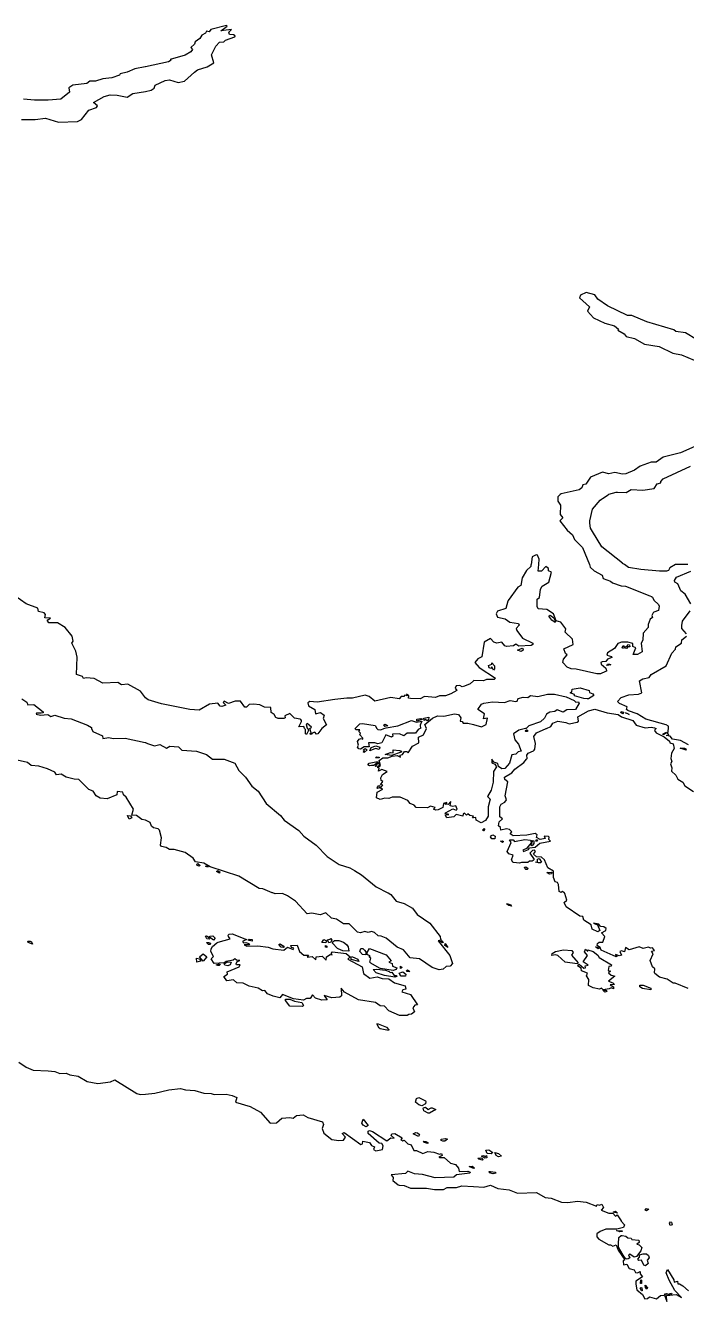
# Model space of a CAD drawing. Header units: inches. Extents: x -128.78 to -121.96, y 47.51 to 52.08.
# Drawn here: x -124.582 to -123.874, y 49.132 to 50.499 of the extents above; entities that cross this region are included whole.
import ezdxf

# ---------------------------------------------------------------- set-up
doc = ezdxf.new("R2010")
doc.units = ezdxf.units.IN
doc.header["$MEASUREMENT"] = 0
doc.layers.add('country_Clip', color=7, linetype='Continuous')

msp = doc.modelspace()

# ---------------------------------------------------------------- linework, layer by layer
at = {"layer": 'country_Clip'}
for points in [[(-124.5857, 50.3985), (-124.5713, 50.3987), (-124.5603, 50.3999), (-124.5463, 50.3957), (-124.526, 50.3965), (-124.5215, 50.3986), (-124.5138, 50.4088), (-124.5056, 50.4114), (-124.5043, 50.4134), (-124.5087, 50.4169), (-124.4974, 50.4232), (-124.4909, 50.4249), (-124.4833, 50.4247), (-124.4725, 50.4224), (-124.4666, 50.4264), (-124.4531, 50.4286), (-124.4469, 50.43), (-124.4438, 50.4323), (-124.4428, 50.4355), (-124.4319, 50.4403), (-124.4272, 50.4411), (-124.418, 50.4384), (-124.4112, 50.4397), (-124.4007, 50.4492), (-124.3972, 50.4517), (-124.3871, 50.4549), (-124.3799, 50.4594), (-124.3824, 50.4679), (-124.3776, 50.4773), (-124.3736, 50.4815), (-124.369, 50.4819), (-124.3672, 50.4836), (-124.3572, 50.4871), (-124.3569, 50.4884), (-124.3586, 50.4893), (-124.3632, 50.4896), (-124.3636, 50.4921), (-124.361, 50.495), (-124.3724, 50.4938), (-124.3655, 50.4986), (-124.3661, 50.4993), (-124.3832, 50.4951), (-124.3849, 50.4927), (-124.3878, 50.4932), (-124.3886, 50.4912), (-124.3928, 50.4891), (-124.3947, 50.4853), (-124.3999, 50.4819), (-124.4004, 50.4795), (-124.4044, 50.4757), (-124.4025, 50.4736), (-124.4045, 50.4712), (-124.4106, 50.4676), (-124.4265, 50.463), (-124.4256, 50.4622), (-124.4285, 50.4605), (-124.4531, 50.4551), (-124.4535, 50.4549), (-124.4646, 50.4531), (-124.4725, 50.4494), (-124.4728, 50.4492), (-124.48, 50.4475), (-124.4807, 50.4463), (-124.489, 50.4434), (-124.4987, 50.4421), (-124.5066, 50.4398), (-124.5128, 50.4398), (-124.5158, 50.4371), (-124.531, 50.4355), (-124.535, 50.4327), (-124.5343, 50.4279), (-124.5437, 50.4206), (-124.5574, 50.4192), (-124.5719, 50.4192), (-124.5836, 50.4204)], [(-123.8629, 50.163), (-123.8745, 50.17), (-123.8849, 50.1717), (-123.8873, 50.1735), (-123.916, 50.1819), (-123.9321, 50.1886), (-123.9368, 50.1886), (-123.958, 50.1991), (-123.9684, 50.2061), (-123.9717, 50.2109), (-123.981, 50.2135), (-123.9871, 50.2103), (-123.9882, 50.2076), (-123.9774, 50.198), (-123.9796, 50.1932), (-123.9732, 50.1863), (-123.9611, 50.1804), (-123.9508, 50.1776), (-123.9464, 50.1742), (-123.9471, 50.1728), (-123.9403, 50.169), (-123.9381, 50.1662), (-123.9294, 50.1642), (-123.9186, 50.1581), (-123.903, 50.1555), (-123.8883, 50.1484), (-123.879, 50.1467), (-123.8585, 50.138)], [(-123.8462, 50.0567), (-123.8801, 50.0417), (-123.8985, 50.0371), (-123.9062, 50.0317), (-123.9113, 50.0314), (-123.9232, 50.0274), (-123.9294, 50.0229), (-123.9384, 50.0191), (-123.9421, 50.0188), (-123.9504, 50.0206), (-123.9567, 50.0191), (-123.9635, 50.0209), (-123.9763, 50.0154), (-123.9814, 50.0079), (-123.9845, 50.0073), (-123.9857, 50.004), (-123.9887, 50.002), (-124.0078, 49.9975), (-124.0088, 49.997), (-124.0112, 49.9944), (-124.0112, 49.9899), (-124.0084, 49.9856), (-124.0088, 49.9756), (-124.0059, 49.9719), (-124.0092, 49.9689), (-124.0014, 49.9587), (-123.9957, 49.9537), (-123.9937, 49.9488), (-123.985, 49.9401), (-123.9776, 49.9219), (-123.9767, 49.9192), (-123.9724, 49.9151), (-123.9638, 49.9104), (-123.9628, 49.907), (-123.955, 49.9042), (-123.9529, 49.9023), (-123.9435, 49.8991), (-123.939, 49.8987), (-123.9127, 49.8884), (-123.911, 49.8875), (-123.9099, 49.8868), (-123.9084, 49.8836), (-123.9035, 49.879), (-123.903, 49.8772), (-123.9037, 49.8726), (-123.9087, 49.8708), (-123.9091, 49.8701), (-123.9105, 49.868), (-123.9108, 49.8673), (-123.9098, 49.8652), (-123.9124, 49.8634), (-123.9145, 49.8578), (-123.9146, 49.8545), (-123.9201, 49.8484), (-123.9205, 49.841), (-123.9222, 49.8375), (-123.921, 49.8283), (-123.926, 49.8256), (-123.9308, 49.8255), (-123.928, 49.8327), (-123.9309, 49.8342), (-123.9312, 49.8373), (-123.9363, 49.8388), (-123.9374, 49.8389), (-123.9432, 49.8387), (-123.9462, 49.8378), (-123.9471, 49.8373), (-123.9507, 49.8321), (-123.9581, 49.8275), (-123.9588, 49.8249), (-123.9538, 49.8234), (-123.9534, 49.8222), (-123.9581, 49.8207), (-123.96, 49.8179), (-123.964, 49.8178), (-123.9653, 49.8168), (-123.9651, 49.8152), (-123.9601, 49.811), (-123.9597, 49.8103), (-123.9593, 49.8078), (-123.9602, 49.8072), (-123.9657, 49.805), (-123.9685, 49.8047), (-123.9697, 49.8048), (-123.9919, 49.81), (-123.9971, 49.8103), (-124.0012, 49.8121), (-124.006, 49.8168), (-124.0054, 49.8205), (-124.0014, 49.8252), (-124.0033, 49.8266), (-124.0048, 49.8317), (-123.9949, 49.8364), (-123.9958, 49.8419), (-124.0036, 49.8496), (-124.0029, 49.8531), (-124.0083, 49.8601), (-124.0132, 49.8617), (-124.0161, 49.8691), (-124.0231, 49.8736), (-124.0324, 49.8743), (-124.0336, 49.8768), (-124.0334, 49.8849), (-124.031, 49.8867), (-124.03, 49.8957), (-124.028, 49.8988), (-124.0211, 49.9031), (-124.0183, 49.9137), (-124.0215, 49.9153), (-124.0215, 49.9176), (-124.0244, 49.9198), (-124.0287, 49.9149), (-124.0324, 49.9147), (-124.0316, 49.9219), (-124.0313, 49.9276), (-124.0332, 49.9321), (-124.0345, 49.9322), (-124.0388, 49.9301), (-124.04, 49.9219), (-124.0402, 49.9219), (-124.0403, 49.9199), (-124.0448, 49.9156), (-124.0495, 49.9077), (-124.051, 49.8994), (-124.0542, 49.8978), (-124.0646, 49.8835), (-124.0651, 49.8827), (-124.0672, 49.8747), (-124.076, 49.8718), (-124.0773, 49.8692), (-124.0759, 49.8654), (-124.0677, 49.8636), (-124.0627, 49.8601), (-124.0536, 49.8589), (-124.0529, 49.8568), (-124.0561, 49.8534), (-124.0553, 49.8514), (-124.0492, 49.843), (-124.0383, 49.8375), (-124.0383, 49.8363), (-124.0399, 49.8353), (-124.053, 49.8346), (-124.0564, 49.8365), (-124.059, 49.8347), (-124.0664, 49.8342), (-124.0683, 49.8347), (-124.0712, 49.8388), (-124.0766, 49.8376), (-124.0799, 49.8389), (-124.0834, 49.8426), (-124.0902, 49.8386), (-124.0926, 49.8229), (-124.0972, 49.821), (-124.1002, 49.8168), (-124.0958, 49.8117), (-124.078, 49.8001), (-124.0795, 49.7989), (-124.0877, 49.7987), (-124.091, 49.7975), (-124.1016, 49.7977), (-124.1016, 49.7974), (-124.1054, 49.7941), (-124.1115, 49.7916), (-124.1138, 49.791), (-124.1163, 49.7924), (-124.1203, 49.7919), (-124.1214, 49.7895), (-124.1195, 49.7871), (-124.126, 49.7833), (-124.1316, 49.7813), (-124.1382, 49.7811), (-124.1424, 49.7796), (-124.1541, 49.7806), (-124.159, 49.7782), (-124.1691, 49.7783), (-124.1712, 49.7786), (-124.1711, 49.7814), (-124.1736, 49.7829), (-124.1728, 49.7814), (-124.1755, 49.7818), (-124.1761, 49.7805), (-124.179, 49.7807), (-124.1813, 49.7781), (-124.1904, 49.7795), (-124.2074, 49.7756), (-124.2135, 49.7804), (-124.2176, 49.7818), (-124.2312, 49.7786), (-124.2374, 49.7789), (-124.2501, 49.7775), (-124.269, 49.7743), (-124.277, 49.7752), (-124.2792, 49.7736), (-124.2786, 49.7707), (-124.2718, 49.7666), (-124.2708, 49.7619), (-124.2655, 49.7635), (-124.2617, 49.7606), (-124.2629, 49.7571), (-124.2593, 49.7502), (-124.2642, 49.7461), (-124.2684, 49.7407), (-124.2698, 49.7403), (-124.2718, 49.7422), (-124.2745, 49.7414), (-124.2755, 49.7399), (-124.2771, 49.7407), (-124.2757, 49.7417), (-124.2771, 49.7461), (-124.2753, 49.7476), (-124.2797, 49.7518), (-124.2811, 49.7507), (-124.2797, 49.7468), (-124.2793, 49.7461), (-124.2785, 49.7442), (-124.2804, 49.74), (-124.2815, 49.7407), (-124.2815, 49.7451), (-124.2827, 49.7461), (-124.2834, 49.7483), (-124.2889, 49.7482), (-124.2858, 49.7539), (-124.2859, 49.7549), (-124.2866, 49.7558), (-124.2874, 49.7562), (-124.2933, 49.7573), (-124.2983, 49.7625), (-124.3037, 49.7598), (-124.3034, 49.7576), (-124.3048, 49.7568), (-124.3108, 49.757), (-124.3135, 49.7582), (-124.3152, 49.7614), (-124.3184, 49.7635), (-124.3186, 49.7688), (-124.3254, 49.769), (-124.3306, 49.7716), (-124.3374, 49.7725), (-124.342, 49.7718), (-124.3449, 49.7692), (-124.3467, 49.7692), (-124.3512, 49.7756), (-124.3568, 49.7755), (-124.364, 49.7732), (-124.3688, 49.7756), (-124.3697, 49.7741), (-124.3668, 49.7712), (-124.3711, 49.7699), (-124.3729, 49.7701), (-124.3757, 49.7734), (-124.3843, 49.7723), (-124.3955, 49.7659), (-124.4054, 49.7665), (-124.4358, 49.7726), (-124.4502, 49.7768), (-124.4531, 49.779), (-124.4585, 49.7862), (-124.4721, 49.7939), (-124.4788, 49.7931), (-124.4826, 49.7955), (-124.4986, 49.7949), (-124.508, 49.8), (-124.5165, 49.8007), (-124.5194, 49.8), (-124.5205, 49.802), (-124.5271, 49.804), (-124.5262, 49.8226), (-124.5275, 49.8291), (-124.5321, 49.8375), (-124.5305, 49.8398), (-124.5314, 49.8451), (-124.5391, 49.8545), (-124.5471, 49.8593), (-124.5565, 49.8594), (-124.5583, 49.8623), (-124.5546, 49.8644), (-124.5609, 49.8647), (-124.5603, 49.8685), (-124.5617, 49.8701), (-124.5675, 49.8715), (-124.5685, 49.8753), (-124.581, 49.8797), (-124.5931, 49.8885)], [(-123.8722, 49.9219), (-123.8841, 49.922), (-123.8852, 49.9219), (-123.8913, 49.9182), (-123.893, 49.9154), (-123.8949, 49.9149), (-123.9026, 49.9149), (-123.9225, 49.9167), (-123.9358, 49.9186), (-123.9399, 49.9219), (-123.9414, 49.9225), (-123.942, 49.9231), (-123.9421, 49.9234), (-123.9642, 49.941), (-123.9742, 49.9572), (-123.9764, 49.9608), (-123.977, 49.9663), (-123.977, 49.9688), (-123.9743, 49.9814), (-123.966, 49.9907), (-123.9646, 49.992), (-123.9636, 49.9925), (-123.9576, 49.9967), (-123.9566, 49.9972), (-123.9488, 49.9993), (-123.9481, 49.9994), (-123.9473, 49.9994), (-123.9383, 49.9992), (-123.9329, 50.0024), (-123.9204, 50.0017), (-123.9082, 50.0034), (-123.9051, 50.0082), (-123.9011, 50.0094), (-123.9012, 50.011), (-123.8984, 50.0136), (-123.8692, 50.0273)], [(-123.869, 49.8797), (-123.8749, 49.8901), (-123.8798, 49.8939), (-123.8829, 49.9014), (-123.886, 49.9031), (-123.8863, 49.9049), (-123.8844, 49.9085), (-123.8688, 49.9148)], [(-124.0138, 49.8608), (-124.0144, 49.8599), (-124.0177, 49.8622), (-124.0209, 49.8666), (-124.0196, 49.8675), (-124.0157, 49.8649), (-124.0138, 49.8608)], [(-123.8736, 49.8475), (-123.8784, 49.8534), (-123.8785, 49.8567), (-123.8778, 49.8611), (-123.8695, 49.8724)], [(-123.8714, 49.7287), (-123.8801, 49.7334), (-123.8884, 49.7347), (-123.891, 49.7381), (-123.8952, 49.7386), (-123.8925, 49.7393), (-123.8936, 49.7409), (-123.8929, 49.7461), (-123.893, 49.7488), (-123.8953, 49.7502), (-123.9171, 49.7563), (-123.9263, 49.7619), (-123.9358, 49.7651), (-123.9365, 49.7655), (-123.9377, 49.7666), (-123.937, 49.7696), (-123.9453, 49.773), (-123.9473, 49.7752), (-123.9435, 49.7794), (-123.9355, 49.7824), (-123.9248, 49.7832), (-123.9214, 49.7845), (-123.9239, 49.7973), (-123.9204, 49.7995), (-123.9137, 49.801), (-123.9115, 49.8042), (-123.8952, 49.8135), (-123.8894, 49.8269), (-123.8852, 49.8313), (-123.8851, 49.8338), (-123.8789, 49.8376), (-123.8787, 49.8414), (-123.8736, 49.845)], [(-123.9345, 49.836), (-123.9342, 49.8337), (-123.9363, 49.8338), (-123.9378, 49.8321), (-123.9408, 49.8328), (-123.9409, 49.8319), (-123.9426, 49.8327), (-123.9414, 49.8353), (-123.9399, 49.8334), (-123.9371, 49.8344), (-123.9364, 49.8362), (-123.9345, 49.836)], [(-124.0486, 49.8303), (-124.0508, 49.8286), (-124.0547, 49.8303), (-124.0497, 49.8325), (-124.0489, 49.8319), (-124.0486, 49.8303)], [(-124.0792, 49.8135), (-124.0792, 49.8103), (-124.0802, 49.8088), (-124.0819, 49.8124), (-124.0831, 49.8107), (-124.085, 49.8111), (-124.0855, 49.8137), (-124.0822, 49.8151), (-124.0819, 49.8165), (-124.0792, 49.8135)], [(-123.9545, 49.8144), (-123.9588, 49.8136), (-123.9581, 49.8151), (-123.9559, 49.8152), (-123.9545, 49.8144)], [(-124.015, 49.7832), (-124.0025, 49.7801), (-123.9938, 49.7764), (-123.9922, 49.7746), (-123.9893, 49.7749), (-123.9887, 49.7733), (-123.9923, 49.7666), (-124.0016, 49.7664), (-124.0056, 49.7638), (-124.012, 49.7664), (-124.0145, 49.7644), (-124.0199, 49.7638), (-124.0235, 49.7616), (-124.0256, 49.7572), (-124.0298, 49.7533), (-124.0424, 49.7493), (-124.0454, 49.7463), (-124.0459, 49.7461), (-124.053, 49.7446), (-124.0587, 49.7406), (-124.0573, 49.7341), (-124.0534, 49.7296), (-124.0508, 49.7221), (-124.0539, 49.7212), (-124.0565, 49.7189), (-124.0607, 49.718), (-124.0633, 49.7091), (-124.0683, 49.7034), (-124.0712, 49.703), (-124.0751, 49.7055), (-124.0755, 49.7089), (-124.0801, 49.7103), (-124.0821, 49.7134), (-124.0822, 49.7094), (-124.0787, 49.7079), (-124.0771, 49.7051), (-124.0804, 49.7002), (-124.0806, 49.6889), (-124.0827, 49.6801), (-124.0867, 49.6735), (-124.084, 49.6706), (-124.086, 49.6622), (-124.0861, 49.6522), (-124.0887, 49.6478), (-124.0934, 49.6452), (-124.0987, 49.6482), (-124.0991, 49.6511), (-124.1016, 49.6504), (-124.1028, 49.6507), (-124.1018, 49.6522), (-124.1058, 49.6529), (-124.1077, 49.6548), (-124.1093, 49.6535), (-124.1113, 49.6556), (-124.1129, 49.655), (-124.1133, 49.6524), (-124.1203, 49.654), (-124.1227, 49.6517), (-124.1302, 49.6506), (-124.1319, 49.6539), (-124.1282, 49.6542), (-124.1323, 49.6552), (-124.1317, 49.656), (-124.1237, 49.6602), (-124.1203, 49.6588), (-124.1191, 49.66), (-124.1206, 49.6636), (-124.1238, 49.6627), (-124.1267, 49.6636), (-124.1261, 49.6681), (-124.129, 49.665), (-124.1324, 49.6651), (-124.1304, 49.6671), (-124.1337, 49.6661), (-124.1347, 49.6618), (-124.1394, 49.659), (-124.1419, 49.6588), (-124.1447, 49.66), (-124.1426, 49.6618), (-124.1477, 49.6632), (-124.1511, 49.6612), (-124.1631, 49.6617), (-124.1654, 49.6642), (-124.1697, 49.6659), (-124.1722, 49.6692), (-124.1801, 49.6727), (-124.1887, 49.6727), (-124.1925, 49.6712), (-124.1966, 49.6717), (-124.2018, 49.6703), (-124.2057, 49.672), (-124.2048, 49.6781), (-124.1988, 49.6811), (-124.2017, 49.6823), (-124.1987, 49.6854), (-124.2013, 49.686), (-124.1989, 49.6896), (-124.2007, 49.6904), (-124.2008, 49.6935), (-124.199, 49.6969), (-124.1941, 49.7001), (-124.1998, 49.7023), (-124.2033, 49.7005), (-124.2028, 49.7037), (-124.2046, 49.7046), (-124.2014, 49.7065), (-124.2028, 49.7121), (-124.1989, 49.7148), (-124.1935, 49.7148), (-124.1887, 49.7168), (-124.1836, 49.7174), (-124.1798, 49.7157), (-124.1801, 49.7176), (-124.1778, 49.7184), (-124.1756, 49.7215), (-124.1731, 49.7217), (-124.1717, 49.7201), (-124.1672, 49.7273), (-124.1604, 49.7309), (-124.1605, 49.737), (-124.1551, 49.7395), (-124.1519, 49.7461), (-124.1537, 49.7507), (-124.1457, 49.7575), (-124.1403, 49.7598), (-124.1335, 49.7595), (-124.1221, 49.7619), (-124.1178, 49.7612), (-124.1154, 49.7576), (-124.116, 49.7541), (-124.1138, 49.7537), (-124.1126, 49.752), (-124.1076, 49.752), (-124.1016, 49.7506), (-124.0931, 49.7481), (-124.0882, 49.7504), (-124.0868, 49.7574), (-124.0911, 49.7566), (-124.0898, 49.7621), (-124.0972, 49.7665), (-124.0933, 49.7724), (-124.0908, 49.7735), (-124.0814, 49.7748), (-124.0686, 49.774), (-124.0624, 49.7762), (-124.0565, 49.7753), (-124.0549, 49.7757), (-124.0538, 49.7783), (-124.0486, 49.7798), (-124.0435, 49.7795), (-124.0406, 49.7815), (-124.0328, 49.7807), (-124.0225, 49.7832), (-124.015, 49.7832)], [(-123.9784, 49.7782), (-123.9798, 49.7781), (-123.9836, 49.7784), (-123.9936, 49.7814), (-123.9936, 49.7826), (-123.9981, 49.7845), (-123.9963, 49.7855), (-123.996, 49.7884), (-123.9874, 49.7899), (-123.9779, 49.787), (-123.9775, 49.7847), (-123.974, 49.7835), (-123.9729, 49.7817), (-123.9784, 49.7782)], [(-124.5856, 49.778), (-124.58, 49.7746), (-124.579, 49.7716), (-124.5728, 49.7719), (-124.5627, 49.7641), (-124.5626, 49.7631), (-124.5647, 49.7626), (-124.5698, 49.7627), (-124.5701, 49.7615), (-124.5656, 49.7604), (-124.5575, 49.7614), (-124.5544, 49.7591), (-124.55, 49.7605), (-124.5402, 49.7572), (-124.5325, 49.7567), (-124.515, 49.7499), (-124.5109, 49.7473), (-124.511, 49.7461), (-124.5108, 49.7461), (-124.5095, 49.743), (-124.4991, 49.7383), (-124.4988, 49.7354), (-124.4922, 49.7365), (-124.4878, 49.7355), (-124.4749, 49.736), (-124.4533, 49.7313), (-124.4531, 49.7313), (-124.4509, 49.7303), (-124.4435, 49.7278), (-124.4375, 49.729), (-124.4304, 49.7252), (-124.427, 49.7273), (-124.4175, 49.7268), (-124.414, 49.7229), (-124.3984, 49.7221), (-124.3878, 49.7183), (-124.3814, 49.7135), (-124.3689, 49.7134), (-124.3574, 49.709), (-124.3531, 49.7013), (-124.3459, 49.6943), (-124.339, 49.6844), (-124.3324, 49.679), (-124.3237, 49.6658), (-124.3083, 49.6531), (-124.3046, 49.6481), (-124.2889, 49.6369), (-124.2834, 49.6308), (-124.2703, 49.6212), (-124.2586, 49.6091), (-124.2457, 49.6005), (-124.2343, 49.597), (-124.2293, 49.5943), (-124.2218, 49.5895), (-124.2059, 49.5765), (-124.1933, 49.5703), (-124.193, 49.5701), (-124.1904, 49.5683), (-124.1844, 49.5614), (-124.1758, 49.5587), (-124.1672, 49.5537), (-124.1621, 49.5469), (-124.1485, 49.5376), (-124.1373, 49.5234), (-124.1369, 49.5206), (-124.1339, 49.517), (-124.1352, 49.5166), (-124.1381, 49.5191), (-124.1395, 49.5189), (-124.1269, 49.5031), (-124.1241, 49.4944), (-124.1268, 49.4918), (-124.1309, 49.4914), (-124.1342, 49.4885), (-124.1386, 49.4878), (-124.146, 49.4903), (-124.1596, 49.4994), (-124.1695, 49.5006), (-124.1766, 49.5093), (-124.1836, 49.512), (-124.1953, 49.5215), (-124.2005, 49.5239), (-124.2037, 49.5241), (-124.2078, 49.5279), (-124.2108, 49.5287), (-124.2145, 49.5278), (-124.2182, 49.5289), (-124.2229, 49.5275), (-124.2261, 49.5281), (-124.2349, 49.537), (-124.2411, 49.5371), (-124.2486, 49.542), (-124.2539, 49.5432), (-124.26, 49.5489), (-124.2659, 49.5465), (-124.2747, 49.5484), (-124.2799, 49.5479), (-124.2922, 49.5613), (-124.3008, 49.567), (-124.3064, 49.5694), (-124.314, 49.569), (-124.3168, 49.5703), (-124.3172, 49.5703), (-124.3273, 49.5746), (-124.3311, 49.5748), (-124.353, 49.5882), (-124.3836, 49.598), (-124.3904, 49.6021), (-124.3993, 49.6035), (-124.4019, 49.6075), (-124.4107, 49.6134), (-124.4224, 49.6165), (-124.4274, 49.6166), (-124.431, 49.6188), (-124.4358, 49.6199), (-124.4369, 49.6213), (-124.436, 49.6293), (-124.4382, 49.6372), (-124.4396, 49.6389), (-124.4444, 49.6398), (-124.4466, 49.6415), (-124.448, 49.6457), (-124.4531, 49.6482), (-124.4568, 49.6487), (-124.4625, 49.6531), (-124.4675, 49.6533), (-124.466, 49.6597), (-124.4737, 49.6726), (-124.4767, 49.6751), (-124.4774, 49.6781), (-124.4833, 49.6788), (-124.4837, 49.6752), (-124.4939, 49.6709), (-124.5016, 49.6716), (-124.506, 49.6742), (-124.5091, 49.6792), (-124.5137, 49.6808), (-124.5245, 49.6917), (-124.5293, 49.6919), (-124.538, 49.6942), (-124.5433, 49.6972), (-124.5483, 49.6968), (-124.55, 49.6994), (-124.5579, 49.7031), (-124.5674, 49.7059), (-124.5754, 49.7068), (-124.5794, 49.7097), (-124.6002, 49.7145)], [(-124.168, 49.7549), (-124.1626, 49.7531), (-124.1569, 49.7543), (-124.1589, 49.7497), (-124.1586, 49.7461), (-124.1588, 49.7461), (-124.1611, 49.7452), (-124.164, 49.7412), (-124.1728, 49.7411), (-124.1764, 49.7385), (-124.1808, 49.7404), (-124.1884, 49.7402), (-124.188, 49.7379), (-124.1897, 49.737), (-124.1955, 49.7394), (-124.2, 49.731), (-124.2041, 49.7297), (-124.2073, 49.7309), (-124.2141, 49.7308), (-124.2135, 49.7265), (-124.2188, 49.7268), (-124.2229, 49.7241), (-124.2244, 49.7244), (-124.2261, 49.7262), (-124.2249, 49.7284), (-124.2259, 49.7323), (-124.2243, 49.7349), (-124.2219, 49.7357), (-124.2203, 49.735), (-124.2201, 49.7358), (-124.2233, 49.7395), (-124.2227, 49.7413), (-124.2245, 49.7429), (-124.2235, 49.7448), (-124.2279, 49.7449), (-124.2285, 49.7461), (-124.2285, 49.7461), (-124.2236, 49.7513), (-124.2206, 49.7517), (-124.2069, 49.7495), (-124.2052, 49.7461), (-124.2043, 49.7453), (-124.201, 49.7449), (-124.1979, 49.7461), (-124.1954, 49.7471), (-124.1826, 49.7492), (-124.168, 49.7549)], [(-124.1601, 49.7547), (-124.1625, 49.7541), (-124.1623, 49.7561), (-124.1582, 49.757), (-124.1562, 49.7563), (-124.1601, 49.7547)], [(-124.1497, 49.7585), (-124.15, 49.7555), (-124.1514, 49.7546), (-124.1527, 49.7558), (-124.1547, 49.7549), (-124.1548, 49.7575), (-124.1497, 49.7585)], [(-123.8719, 49.4679), (-123.8856, 49.4736), (-123.8878, 49.4736), (-123.8943, 49.4779), (-123.9024, 49.4799), (-123.9075, 49.4839), (-123.9079, 49.4845), (-123.9076, 49.4889), (-123.9098, 49.491), (-123.9123, 49.4979), (-123.9092, 49.505), (-123.911, 49.5077), (-123.908, 49.5086), (-123.91, 49.5113), (-123.912, 49.5108), (-123.9144, 49.5122), (-123.92, 49.5107), (-123.9244, 49.5125), (-123.9351, 49.5093), (-123.9388, 49.5118), (-123.94, 49.5071), (-123.9432, 49.5082), (-123.9448, 49.5074), (-123.9432, 49.5036), (-123.9456, 49.5029), (-123.9493, 49.504), (-123.9498, 49.5032), (-123.9477, 49.5025), (-123.9488, 49.5017), (-123.9648, 49.5089), (-123.9659, 49.5117), (-123.9691, 49.5138), (-123.9689, 49.516), (-123.9671, 49.5173), (-123.9631, 49.5175), (-123.961, 49.5236), (-123.9647, 49.5274), (-123.9598, 49.5297), (-123.9597, 49.532), (-123.962, 49.5338), (-123.9656, 49.534), (-123.9676, 49.5368), (-123.9732, 49.5379), (-123.969, 49.536), (-123.9664, 49.5299), (-123.9686, 49.5285), (-123.9746, 49.5312), (-123.9756, 49.5361), (-123.9834, 49.5409), (-123.9845, 49.5447), (-123.9878, 49.5453), (-124.0023, 49.5554), (-124.0046, 49.5598), (-124.0017, 49.5623), (-124.0037, 49.5695), (-124.0042, 49.5703), (-124.0047, 49.5703), (-124.0062, 49.5716), (-124.0079, 49.5706), (-124.0099, 49.5716), (-124.0108, 49.5791), (-124.0119, 49.5814), (-124.0144, 49.582), (-124.0161, 49.5866), (-124.016, 49.5936), (-124.0221, 49.5969), (-124.0255, 49.6054), (-124.0289, 49.6086), (-124.0342, 49.6088), (-124.0376, 49.6117), (-124.0354, 49.6145), (-124.0362, 49.6158), (-124.0386, 49.6154), (-124.0412, 49.6126), (-124.0368, 49.6061), (-124.0378, 49.6047), (-124.0389, 49.604), (-124.0419, 49.6041), (-124.0435, 49.6027), (-124.0502, 49.6028), (-124.0523, 49.6019), (-124.0589, 49.6027), (-124.0595, 49.6032), (-124.0611, 49.6056), (-124.0591, 49.6106), (-124.0638, 49.6121), (-124.0655, 49.6144), (-124.0612, 49.6242), (-124.0631, 49.627), (-124.0591, 49.627), (-124.0577, 49.6251), (-124.0467, 49.6272), (-124.0405, 49.6266), (-124.0401, 49.6239), (-124.0449, 49.6177), (-124.0489, 49.6159), (-124.0481, 49.6144), (-124.0428, 49.6168), (-124.0416, 49.6185), (-124.0355, 49.6192), (-124.0305, 49.6236), (-124.0193, 49.6254), (-124.0209, 49.6272), (-124.0205, 49.6299), (-124.0213, 49.6304), (-124.0261, 49.631), (-124.025, 49.6285), (-124.0303, 49.6275), (-124.0342, 49.6296), (-124.0335, 49.6325), (-124.0355, 49.6337), (-124.0446, 49.6319), (-124.0592, 49.6313), (-124.0624, 49.6336), (-124.0608, 49.6355), (-124.0632, 49.6381), (-124.0664, 49.6389), (-124.0725, 49.6373), (-124.0727, 49.6401), (-124.0749, 49.6419), (-124.0742, 49.6464), (-124.0707, 49.6496), (-124.0734, 49.6516), (-124.0734, 49.6624), (-124.0722, 49.6653), (-124.068, 49.6673), (-124.0664, 49.6698), (-124.0679, 49.6743), (-124.065, 49.6893), (-124.068, 49.6916), (-124.0685, 49.694), (-124.0605, 49.6987), (-124.0575, 49.7027), (-124.0479, 49.7099), (-124.0448, 49.7133), (-124.0442, 49.7142), (-124.0447, 49.7178), (-124.043, 49.7199), (-124.0375, 49.7222), (-124.0368, 49.723), (-124.036, 49.7242), (-124.0354, 49.7302), (-124.0371, 49.7376), (-124.0343, 49.7415), (-124.0237, 49.7461), (-124.0234, 49.7461), (-124.0187, 49.7483), (-124.0167, 49.7519), (-124.0112, 49.7541), (-124.0029, 49.7528), (-123.9994, 49.7512), (-123.9907, 49.7531), (-123.9894, 49.754), (-123.9899, 49.7586), (-123.9786, 49.7652), (-123.9717, 49.7669), (-123.9587, 49.7632), (-123.9466, 49.7614), (-123.9432, 49.7587), (-123.9312, 49.755), (-123.9276, 49.7498), (-123.9177, 49.7471), (-123.9114, 49.7477), (-123.908, 49.7471), (-123.9062, 49.7461), (-123.9076, 49.7448), (-123.9079, 49.7441), (-123.906, 49.7418), (-123.8976, 49.7373), (-123.8917, 49.7326), (-123.8914, 49.7309), (-123.888, 49.7298), (-123.8869, 49.7248), (-123.8897, 49.7199), (-123.8905, 49.7141), (-123.8892, 49.7109), (-123.8906, 49.7084), (-123.8891, 49.7043), (-123.8898, 49.7005), (-123.8851, 49.6964), (-123.883, 49.6921), (-123.8774, 49.6889), (-123.8753, 49.6849), (-123.8662, 49.6787)], [(-123.9406, 49.7637), (-123.9422, 49.762), (-123.9439, 49.7634), (-123.9436, 49.7645), (-123.9406, 49.7637)], [(-123.9375, 49.7626), (-123.935, 49.7611), (-123.9388, 49.7631), (-123.9375, 49.7626)], [(-124.1935, 49.7491), (-124.1965, 49.7483), (-124.198, 49.7497), (-124.1963, 49.7509), (-124.1935, 49.7491)], [(-124.0439, 49.7432), (-124.0455, 49.7429), (-124.0462, 49.7439), (-124.0448, 49.7448), (-124.044, 49.7445), (-124.0439, 49.7432)], [(-123.8948, 49.7417), (-123.8985, 49.7394), (-123.8984, 49.7406), (-123.8951, 49.7424), (-123.8948, 49.7417)], [(-124.2021, 49.7261), (-124.2026, 49.7238), (-124.2066, 49.7248), (-124.2129, 49.7225), (-124.2113, 49.7258), (-124.2064, 49.7277), (-124.2021, 49.7261)], [(-124.2156, 49.7233), (-124.2189, 49.7205), (-124.22, 49.7211), (-124.2186, 49.7225), (-124.22, 49.7233), (-124.2177, 49.7247), (-124.2156, 49.7233)], [(-124.2029, 49.7148), (-124.2065, 49.7147), (-124.2056, 49.716), (-124.2028, 49.7156), (-124.2029, 49.7148)], [(-124.1792, 49.7208), (-124.1897, 49.7174), (-124.1962, 49.7183), (-124.1907, 49.7206), (-124.1878, 49.7203), (-124.1878, 49.7235), (-124.1809, 49.7228), (-124.1789, 49.7219), (-124.1792, 49.7208)], [(-123.8742, 49.7245), (-123.8739, 49.7229), (-123.8803, 49.7253), (-123.8757, 49.7252), (-123.8742, 49.7245)], [(-124.2111, 49.7067), (-124.2131, 49.7061), (-124.215, 49.7072), (-124.2133, 49.7092), (-124.2044, 49.711), (-124.2042, 49.7097), (-124.2086, 49.7067), (-124.2111, 49.7067)], [(-124.2031, 49.706), (-124.2065, 49.7055), (-124.2052, 49.7082), (-124.2032, 49.7094), (-124.2029, 49.7083), (-124.2031, 49.706)], [(-124.2026, 49.6827), (-124.2046, 49.6819), (-124.2051, 49.6828), (-124.2047, 49.6834), (-124.2032, 49.6851), (-124.2025, 49.6849), (-124.2018, 49.6841), (-124.2026, 49.6827)], [(-124.4678, 49.6505), (-124.4706, 49.649), (-124.4723, 49.6531), (-124.4691, 49.6528), (-124.4678, 49.6505)], [(-124.0909, 49.6368), (-124.0914, 49.6365), (-124.0916, 49.6378), (-124.0901, 49.639), (-124.0894, 49.6386), (-124.0909, 49.6368)], [(-124.079, 49.6281), (-124.0821, 49.6279), (-124.0834, 49.6302), (-124.0825, 49.6318), (-124.0809, 49.6325), (-124.0786, 49.6311), (-124.079, 49.6281)], [(-124.0694, 49.6252), (-124.0706, 49.624), (-124.0729, 49.6255), (-124.071, 49.626), (-124.0694, 49.6252)], [(-124.0372, 49.6231), (-124.039, 49.6207), (-124.0403, 49.6214), (-124.0385, 49.6246), (-124.0392, 49.6263), (-124.0371, 49.626), (-124.0372, 49.6231)], [(-124.0331, 49.6269), (-124.0336, 49.6255), (-124.0348, 49.6257), (-124.0346, 49.6269), (-124.0331, 49.6269)], [(-124.0299, 49.6023), (-124.0324, 49.6022), (-124.0352, 49.6031), (-124.033, 49.6036), (-124.0331, 49.6064), (-124.0315, 49.6071), (-124.0289, 49.6031), (-124.0299, 49.6023)], [(-124.3945, 49.5995), (-124.3956, 49.5989), (-124.3978, 49.5996), (-124.398, 49.6011), (-124.3969, 49.6015), (-124.3945, 49.5995)], [(-124.386, 49.5985), (-124.3861, 49.5978), (-124.3883, 49.5985), (-124.388, 49.5996), (-124.386, 49.5985)], [(-124.3735, 49.5928), (-124.3738, 49.5913), (-124.3771, 49.5932), (-124.3755, 49.594), (-124.3735, 49.5928)], [(-124.0443, 49.5954), (-124.0456, 49.5954), (-124.0465, 49.5958), (-124.047, 49.5979), (-124.0457, 49.5982), (-124.043, 49.5962), (-124.0443, 49.5954)], [(-124.0183, 49.5906), (-124.0203, 49.5903), (-124.0231, 49.5919), (-124.0183, 49.5925), (-124.0178, 49.5919), (-124.0183, 49.5906)], [(-124.0617, 49.5575), (-124.0611, 49.5561), (-124.0638, 49.5566), (-124.0664, 49.5585), (-124.0651, 49.5585), (-124.0617, 49.5575)], [(-124.3843, 49.521), (-124.3849, 49.5205), (-124.3873, 49.5209), (-124.3889, 49.5239), (-124.3877, 49.5243), (-124.3859, 49.5231), (-124.3843, 49.521)], [(-124.3785, 49.5216), (-124.3803, 49.5196), (-124.3844, 49.5227), (-124.3838, 49.5237), (-124.381, 49.5242), (-124.3785, 49.5216)], [(-124.3492, 49.518), (-124.3482, 49.5165), (-124.3454, 49.5172), (-124.3425, 49.5159), (-124.3415, 49.5144), (-124.3475, 49.5147), (-124.3445, 49.513), (-124.3328, 49.5136), (-124.3217, 49.5122), (-124.3167, 49.5101), (-124.3047, 49.5089), (-124.3008, 49.5119), (-124.2949, 49.5094), (-124.2943, 49.511), (-124.2965, 49.5118), (-124.2973, 49.5139), (-124.2906, 49.5142), (-124.288, 49.5073), (-124.2835, 49.5035), (-124.2786, 49.5035), (-124.2798, 49.5012), (-124.2746, 49.502), (-124.2705, 49.4986), (-124.2702, 49.5016), (-124.2638, 49.5024), (-124.2596, 49.498), (-124.2591, 49.5017), (-124.2551, 49.504), (-124.253, 49.5037), (-124.2541, 49.5054), (-124.2527, 49.5071), (-124.2381, 49.5054), (-124.2338, 49.5018), (-124.2364, 49.4993), (-124.2208, 49.4908), (-124.2195, 49.4839), (-124.2128, 49.4788), (-124.2049, 49.4804), (-124.1995, 49.4783), (-124.1923, 49.478), (-124.1864, 49.4737), (-124.175, 49.4705), (-124.1741, 49.4672), (-124.1774, 49.4664), (-124.1785, 49.4641), (-124.1692, 49.4612), (-124.1617, 49.4504), (-124.1644, 49.4498), (-124.1668, 49.447), (-124.1649, 49.4427), (-124.1682, 49.4402), (-124.171, 49.44), (-124.1726, 49.4388), (-124.1811, 49.4389), (-124.1923, 49.4438), (-124.1972, 49.4488), (-124.2016, 49.4493), (-124.2066, 49.4528), (-124.2248, 49.4557), (-124.2399, 49.4638), (-124.2434, 49.4681), (-124.2431, 49.4599), (-124.245, 49.4584), (-124.2535, 49.4579), (-124.2617, 49.4603), (-124.2583, 49.4557), (-124.2641, 49.4553), (-124.271, 49.4573), (-124.2742, 49.4609), (-124.2768, 49.457), (-124.2806, 49.457), (-124.2837, 49.4554), (-124.2945, 49.4568), (-124.3064, 49.4612), (-124.309, 49.4579), (-124.3164, 49.4595), (-124.3225, 49.4621), (-124.3253, 49.4656), (-124.3278, 49.4651), (-124.3324, 49.4681), (-124.3419, 49.4701), (-124.3484, 49.4733), (-124.3552, 49.4739), (-124.3589, 49.4769), (-124.3659, 49.476), (-124.3691, 49.4805), (-124.3653, 49.4832), (-124.3654, 49.4856), (-124.3526, 49.4909), (-124.3516, 49.4932), (-124.3554, 49.4931), (-124.356, 49.4942), (-124.3547, 49.4968), (-124.3521, 49.4977), (-124.3557, 49.498), (-124.3575, 49.4997), (-124.359, 49.4982), (-124.3667, 49.4968), (-124.3686, 49.4954), (-124.3793, 49.4946), (-124.3827, 49.4997), (-124.3803, 49.5022), (-124.383, 49.5074), (-124.3828, 49.5104), (-124.3813, 49.5126), (-124.3766, 49.5168), (-124.3751, 49.5175), (-124.3623, 49.5208), (-124.3641, 49.5235), (-124.3643, 49.5249), (-124.3633, 49.5258), (-124.3603, 49.5263), (-124.3447, 49.5202), (-124.3492, 49.518)], [(-124.2548, 49.5171), (-124.2567, 49.5168), (-124.258, 49.5197), (-124.2555, 49.5207), (-124.2544, 49.5213), (-124.2535, 49.5196), (-124.2548, 49.5171)], [(-124.5751, 49.5176), (-124.574, 49.5152), (-124.5786, 49.5172), (-124.5789, 49.5184), (-124.5767, 49.5185), (-124.5751, 49.5176)], [(-124.3835, 49.5163), (-124.3839, 49.5149), (-124.3857, 49.515), (-124.3876, 49.5171), (-124.3856, 49.5172), (-124.3835, 49.5163)], [(-124.3388, 49.5202), (-124.3388, 49.5186), (-124.3434, 49.5194), (-124.3421, 49.5207), (-124.3388, 49.5202)], [(-124.3044, 49.5121), (-124.3051, 49.5115), (-124.3077, 49.5119), (-124.3103, 49.5148), (-124.3093, 49.5156), (-124.3084, 49.5152), (-124.3054, 49.5133), (-124.3044, 49.5121)], [(-124.2593, 49.5188), (-124.26, 49.5166), (-124.2643, 49.5172), (-124.262, 49.5203), (-124.2593, 49.5188)], [(-124.2589, 49.5131), (-124.2589, 49.5118), (-124.2601, 49.5119), (-124.2602, 49.5137), (-124.2589, 49.5131)], [(-124.2359, 49.5124), (-124.2351, 49.5078), (-124.2418, 49.5081), (-124.2466, 49.5101), (-124.2475, 49.5107), (-124.2526, 49.5163), (-124.2522, 49.5176), (-124.2506, 49.5192), (-124.2458, 49.519), (-124.2408, 49.5173), (-124.2376, 49.515), (-124.2359, 49.5124)], [(-124.217, 49.5069), (-124.2169, 49.5037), (-124.2205, 49.5042), (-124.2233, 49.5074), (-124.2224, 49.5106), (-124.2202, 49.5106), (-124.2183, 49.5087), (-124.217, 49.5069)], [(-124.1846, 49.4881), (-124.1877, 49.4872), (-124.2013, 49.4892), (-124.2024, 49.4897), (-124.2116, 49.4948), (-124.2129, 49.4959), (-124.2116, 49.5003), (-124.2133, 49.5013), (-124.2125, 49.5027), (-124.2146, 49.5035), (-124.2156, 49.504), (-124.2155, 49.5063), (-124.2132, 49.5106), (-124.1953, 49.5039), (-124.1899, 49.4973), (-124.1924, 49.4958), (-124.1888, 49.4944), (-124.1883, 49.4917), (-124.1838, 49.4899), (-124.1846, 49.4881)], [(-124.1319, 49.5161), (-124.1292, 49.5118), (-124.1325, 49.5139), (-124.1319, 49.5161)], [(-123.9951, 49.5063), (-123.9969, 49.5036), (-123.9895, 49.4952), (-123.9907, 49.494), (-124.0034, 49.4961), (-124.0113, 49.503), (-124.0141, 49.5038), (-124.0178, 49.5032), (-124.0174, 49.5053), (-124.014, 49.5075), (-124.0052, 49.5092), (-123.9964, 49.5085), (-123.9951, 49.5063)], [(-123.9817, 49.5098), (-123.9793, 49.5076), (-123.9791, 49.5092), (-123.9735, 49.5073), (-123.9684, 49.5036), (-123.9671, 49.5011), (-123.954, 49.493), (-123.9542, 49.4917), (-123.9567, 49.4914), (-123.9575, 49.4872), (-123.955, 49.4864), (-123.9572, 49.4847), (-123.9542, 49.4819), (-123.9505, 49.4808), (-123.9571, 49.4755), (-123.9523, 49.4738), (-123.9508, 49.4719), (-123.9552, 49.4716), (-123.9516, 49.4694), (-123.9519, 49.4675), (-123.9542, 49.4683), (-123.9563, 49.4675), (-123.9628, 49.4664), (-123.9647, 49.4681), (-123.9667, 49.4669), (-123.9736, 49.4686), (-123.9784, 49.4711), (-123.9783, 49.4775), (-123.9806, 49.4814), (-123.9797, 49.4842), (-123.9862, 49.4868), (-123.9865, 49.4897), (-123.9903, 49.4921), (-123.9886, 49.4939), (-123.9836, 49.4894), (-123.9817, 49.49), (-123.982, 49.4922), (-123.9789, 49.4928), (-123.9842, 49.4964), (-123.9797, 49.5031), (-123.9828, 49.5072), (-123.9817, 49.5098)], [(-123.9669, 49.5108), (-123.9683, 49.5102), (-123.971, 49.5123), (-123.9674, 49.512), (-123.9669, 49.5108)], [(-124.3939, 49.4969), (-124.398, 49.4958), (-124.3985, 49.5002), (-124.3953, 49.4995), (-124.3939, 49.4969)], [(-124.3872, 49.5015), (-124.3912, 49.497), (-124.3952, 49.5016), (-124.3911, 49.5048), (-124.3872, 49.5015)], [(-124.374, 49.4925), (-124.3754, 49.4923), (-124.3773, 49.493), (-124.3735, 49.4942), (-124.373, 49.4934), (-124.374, 49.4925)], [(-124.3622, 49.4931), (-124.365, 49.4922), (-124.3681, 49.4928), (-124.3689, 49.4943), (-124.3647, 49.4962), (-124.3614, 49.4961), (-124.3622, 49.4931)], [(-124.2255, 49.4993), (-124.2244, 49.4965), (-124.2327, 49.4987), (-124.2328, 49.5012), (-124.2323, 49.502), (-124.2313, 49.5016), (-124.2255, 49.4993)], [(-124.1919, 49.486), (-124.1909, 49.485), (-124.1892, 49.4853), (-124.1865, 49.4816), (-124.1846, 49.4817), (-124.1837, 49.4807), (-124.1858, 49.48), (-124.1972, 49.4816), (-124.2058, 49.4844), (-124.2093, 49.4881), (-124.2052, 49.4885), (-124.1961, 49.4873), (-124.1919, 49.486)], [(-124.1743, 49.4831), (-124.1747, 49.481), (-124.1791, 49.4811), (-124.1806, 49.4826), (-124.1813, 49.4843), (-124.1773, 49.4857), (-124.1743, 49.4831)], [(-124.178, 49.4904), (-124.1799, 49.489), (-124.1798, 49.4917), (-124.178, 49.4904)], [(-124.1725, 49.4878), (-124.1698, 49.4859), (-124.1726, 49.4861), (-124.1733, 49.4872), (-124.1725, 49.4878)], [(-123.9117, 49.468), (-123.9119, 49.4664), (-123.9206, 49.4677), (-123.9236, 49.4695), (-123.9235, 49.4713), (-123.9201, 49.4712), (-123.9117, 49.468)], [(-124.2838, 49.4497), (-124.2848, 49.4484), (-124.2984, 49.4487), (-124.3032, 49.4548), (-124.3031, 49.4563), (-124.2986, 49.4564), (-124.2935, 49.454), (-124.2856, 49.4526), (-124.2838, 49.4497)], [(-123.9589, 49.4644), (-123.9611, 49.4639), (-123.9631, 49.4658), (-123.9603, 49.466), (-123.9596, 49.4656), (-123.9589, 49.4644)], [(-124.1924, 49.4235), (-124.1928, 49.4228), (-124.2016, 49.4247), (-124.2027, 49.4254), (-124.2054, 49.4298), (-124.2038, 49.4298), (-124.1948, 49.4262), (-124.1924, 49.4235)], [(-124.5888, 49.3889), (-124.5809, 49.3836), (-124.5734, 49.3803), (-124.5573, 49.3797), (-124.5501, 49.3789), (-124.5447, 49.3767), (-124.538, 49.3769), (-124.534, 49.3752), (-124.5253, 49.3738), (-124.5154, 49.3681), (-124.5042, 49.3658), (-124.4906, 49.3678), (-124.4858, 49.3698), (-124.4622, 49.3552), (-124.4588, 49.3541), (-124.4531, 49.3546), (-124.4429, 49.3558), (-124.4281, 49.3592), (-124.4157, 49.3607), (-124.4101, 49.3591), (-124.4001, 49.3584), (-124.3905, 49.3555), (-124.3828, 49.3553), (-124.3794, 49.3541), (-124.3667, 49.3546), (-124.3602, 49.3532), (-124.3553, 49.3509), (-124.3567, 49.3461), (-124.341, 49.3415), (-124.33, 49.3353), (-124.3194, 49.3234), (-124.3128, 49.3239), (-124.3071, 49.3287), (-124.2984, 49.3297), (-124.295, 49.3287), (-124.2914, 49.3318), (-124.2841, 49.3324), (-124.279, 49.3294), (-124.2633, 49.325), (-124.2623, 49.3222), (-124.2638, 49.3177), (-124.2621, 49.3127), (-124.2534, 49.3061), (-124.2459, 49.3048), (-124.2411, 49.3054), (-124.2388, 49.3084), (-124.2425, 49.3125), (-124.2403, 49.3134), (-124.2224, 49.3007), (-124.2206, 49.3012), (-124.2201, 49.3041), (-124.2131, 49.3026), (-124.2111, 49.2994), (-124.2078, 49.298), (-124.2087, 49.2954), (-124.2064, 49.294), (-124.1992, 49.2952), (-124.1986, 49.2992), (-124.1998, 49.3016), (-124.2026, 49.302), (-124.2147, 49.3123), (-124.2145, 49.3149), (-124.213, 49.3155), (-124.2099, 49.3147), (-124.1944, 49.3045), (-124.1901, 49.3076), (-124.1865, 49.3073), (-124.19, 49.3104), (-124.189, 49.3121), (-124.1858, 49.3124), (-124.178, 49.3078), (-124.1795, 49.3059), (-124.1775, 49.3047), (-124.1758, 49.3052), (-124.1722, 49.3013), (-124.1685, 49.3004), (-124.1657, 49.2941), (-124.1628, 49.2942), (-124.1558, 49.2911), (-124.1506, 49.2932), (-124.1442, 49.2925), (-124.138, 49.2902), (-124.136, 49.291), (-124.1352, 49.2888), (-124.1387, 49.2872), (-124.1382, 49.2866), (-124.1331, 49.2868), (-124.1263, 49.2808), (-124.121, 49.2793), (-124.1177, 49.2754), (-124.1172, 49.2718), (-124.1079, 49.2721), (-124.1052, 49.271), (-124.1057, 49.2701), (-124.12, 49.2681), (-124.1226, 49.2655), (-124.1427, 49.2648), (-124.1563, 49.2685), (-124.1648, 49.2693), (-124.1719, 49.2722), (-124.1747, 49.2695), (-124.1898, 49.2683), (-124.1878, 49.2654), (-124.1881, 49.2621), (-124.1825, 49.2576), (-124.1814, 49.2571), (-124.176, 49.2566), (-124.1693, 49.2537), (-124.1522, 49.2538), (-124.1435, 49.2523), (-124.1338, 49.2523), (-124.13, 49.2546), (-124.1198, 49.2544), (-124.1142, 49.2563), (-124.1016, 49.2556), (-124.0906, 49.2548), (-124.0834, 49.2571), (-124.0757, 49.2534), (-124.0634, 49.2522), (-124.0544, 49.2485), (-124.0341, 49.2493), (-124.0249, 49.2438), (-124.0185, 49.243), (-124.0075, 49.2389), (-124.0007, 49.2386), (-123.9903, 49.2399), (-123.9812, 49.239), (-123.97, 49.2347), (-123.9694, 49.2364), (-123.9668, 49.2358), (-123.9642, 49.2367), (-123.9625, 49.2333), (-123.9649, 49.2303), (-123.9567, 49.2271), (-123.9523, 49.2271), (-123.9497, 49.2239), (-123.9477, 49.2254), (-123.9437, 49.2187), (-123.9435, 49.2185), (-123.9401, 49.2146), (-123.9409, 49.2116), (-123.9481, 49.2099), (-123.96, 49.2099), (-123.9659, 49.2075), (-123.9696, 49.2049), (-123.9696, 49.2019), (-123.9674, 49.1991), (-123.9568, 49.193), (-123.9549, 49.1933), (-123.9523, 49.1917), (-123.9488, 49.1932), (-123.9467, 49.1876), (-123.9395, 49.177), (-123.9415, 49.176), (-123.9409, 49.1719), (-123.9374, 49.1726), (-123.9348, 49.1678), (-123.9297, 49.1665), (-123.9281, 49.1636), (-123.9259, 49.1633), (-123.9232, 49.1646), (-123.9232, 49.162), (-123.9207, 49.1589), (-123.9279, 49.1544), (-123.9278, 49.151), (-123.9267, 49.1449), (-123.9206, 49.14), (-123.9181, 49.1354), (-123.9152, 49.1357), (-123.9133, 49.1373), (-123.9056, 49.1353), (-123.9013, 49.1389), (-123.8973, 49.1394), (-123.8947, 49.1325), (-123.895, 49.1388), (-123.8846, 49.1399), (-123.879, 49.1366), (-123.8861, 49.1443), (-123.8921, 49.1553), (-123.8955, 49.1633), (-123.894, 49.1669), (-123.887, 49.1558), (-123.8868, 49.1532), (-123.8831, 49.1542), (-123.8827, 49.1513), (-123.881, 49.1515), (-123.8774, 49.1492), (-123.8715, 49.1437)], [(-124.1532, 49.3443), (-124.1569, 49.3421), (-124.1602, 49.343), (-124.1637, 49.3461), (-124.1626, 49.35), (-124.1604, 49.3511), (-124.1596, 49.3507), (-124.1531, 49.3473), (-124.1526, 49.3466), (-124.1532, 49.3443)], [(-124.153, 49.3405), (-124.1502, 49.3382), (-124.1469, 49.34), (-124.1458, 49.3398), (-124.142, 49.338), (-124.1487, 49.3341), (-124.1502, 49.3342), (-124.155, 49.3367), (-124.1557, 49.3394), (-124.1551, 49.34), (-124.153, 49.3405)], [(-124.2144, 49.321), (-124.2165, 49.3195), (-124.2198, 49.3215), (-124.2212, 49.3235), (-124.2198, 49.3276), (-124.2144, 49.321)], [(-124.1594, 49.3115), (-124.1606, 49.3092), (-124.1665, 49.3121), (-124.1634, 49.3134), (-124.1617, 49.3131), (-124.1594, 49.3115)], [(-124.1506, 49.3026), (-124.1507, 49.3018), (-124.1544, 49.3029), (-124.1554, 49.3042), (-124.1529, 49.304), (-124.1506, 49.3026)], [(-124.1325, 49.3043), (-124.1345, 49.3043), (-124.1365, 49.305), (-124.1362, 49.3062), (-124.1317, 49.3072), (-124.1296, 49.3063), (-124.1325, 49.3043)], [(-124.0911, 49.2889), (-124.0889, 49.2877), (-124.0879, 49.2887), (-124.0873, 49.2864), (-124.0895, 49.286), (-124.0908, 49.2868), (-124.0933, 49.288), (-124.0911, 49.2889)], [(-124.0809, 49.2922), (-124.0828, 49.2908), (-124.087, 49.2911), (-124.0884, 49.2945), (-124.0852, 49.2949), (-124.0809, 49.2922)], [(-124.0718, 49.288), (-124.0749, 49.2875), (-124.0773, 49.2888), (-124.0788, 49.2922), (-124.0749, 49.291), (-124.0718, 49.288)], [(-124.1007, 49.2753), (-124.1016, 49.2748), (-124.1064, 49.2769), (-124.1031, 49.2775), (-124.1016, 49.2765), (-124.1007, 49.2753)], [(-124.0914, 49.2846), (-124.092, 49.2839), (-124.0959, 49.285), (-124.0969, 49.2861), (-124.0937, 49.2864), (-124.0929, 49.2859), (-124.0914, 49.2846)], [(-124.0773, 49.27), (-124.0805, 49.2693), (-124.0847, 49.2702), (-124.0849, 49.2717), (-124.0834, 49.2718), (-124.0786, 49.2711), (-124.0773, 49.27)], [(-123.9496, 49.2292), (-123.9476, 49.2269), (-123.9521, 49.2282), (-123.9496, 49.2292)], [(-123.9139, 49.2314), (-123.9164, 49.2294), (-123.9181, 49.2308), (-123.9169, 49.2319), (-123.9139, 49.2314)], [(-123.9426, 49.2075), (-123.945, 49.2071), (-123.9484, 49.2085), (-123.9423, 49.2082), (-123.9426, 49.2075)], [(-123.889, 49.2144), (-123.8911, 49.2139), (-123.8916, 49.2164), (-123.8906, 49.2179), (-123.8898, 49.2176), (-123.889, 49.2144)], [(-123.9224, 49.1867), (-123.927, 49.1807), (-123.9297, 49.1798), (-123.9344, 49.1833), (-123.9356, 49.1825), (-123.9343, 49.1791), (-123.9359, 49.178), (-123.937, 49.1779), (-123.9388, 49.1786), (-123.9415, 49.1821), (-123.9464, 49.1908), (-123.9464, 49.1944), (-123.9461, 49.201), (-123.9435, 49.203), (-123.9425, 49.203), (-123.9386, 49.2025), (-123.9364, 49.2008), (-123.9328, 49.2004), (-123.932, 49.199), (-123.9247, 49.1983), (-123.9242, 49.1958), (-123.9267, 49.1939), (-123.9244, 49.1933), (-123.9215, 49.1902), (-123.9224, 49.1867)], [(-123.9137, 49.1791), (-123.9157, 49.1767), (-123.9146, 49.1732), (-123.9174, 49.1708), (-123.9191, 49.1713), (-123.9219, 49.1769), (-123.9247, 49.1764), (-123.9258, 49.1778), (-123.9239, 49.18), (-123.924, 49.1826), (-123.9201, 49.1835), (-123.9164, 49.1834), (-123.9143, 49.1817), (-123.9137, 49.1791)], [(-123.9217, 49.1519), (-123.9228, 49.1519), (-123.9225, 49.1556), (-123.9217, 49.1553), (-123.9217, 49.1519)], [(-123.9209, 49.1438), (-123.9218, 49.1437), (-123.9233, 49.1466), (-123.9226, 49.1474), (-123.9215, 49.1471), (-123.9209, 49.1438)], [(-123.9155, 49.1471), (-123.9162, 49.1456), (-123.9174, 49.1476), (-123.9179, 49.1501), (-123.9155, 49.1471)], [(-123.8941, 49.1406), (-123.8963, 49.1395), (-123.8971, 49.1406), (-123.8955, 49.1409), (-123.8941, 49.1406)], [(-123.8894, 49.1406), (-123.8908, 49.1394), (-123.8935, 49.14), (-123.8909, 49.1409), (-123.8898, 49.1413), (-123.8894, 49.1406)]]:
    msp.add_lwpolyline(points, dxfattribs=at)

doc.saveas('drawing.dxf')
